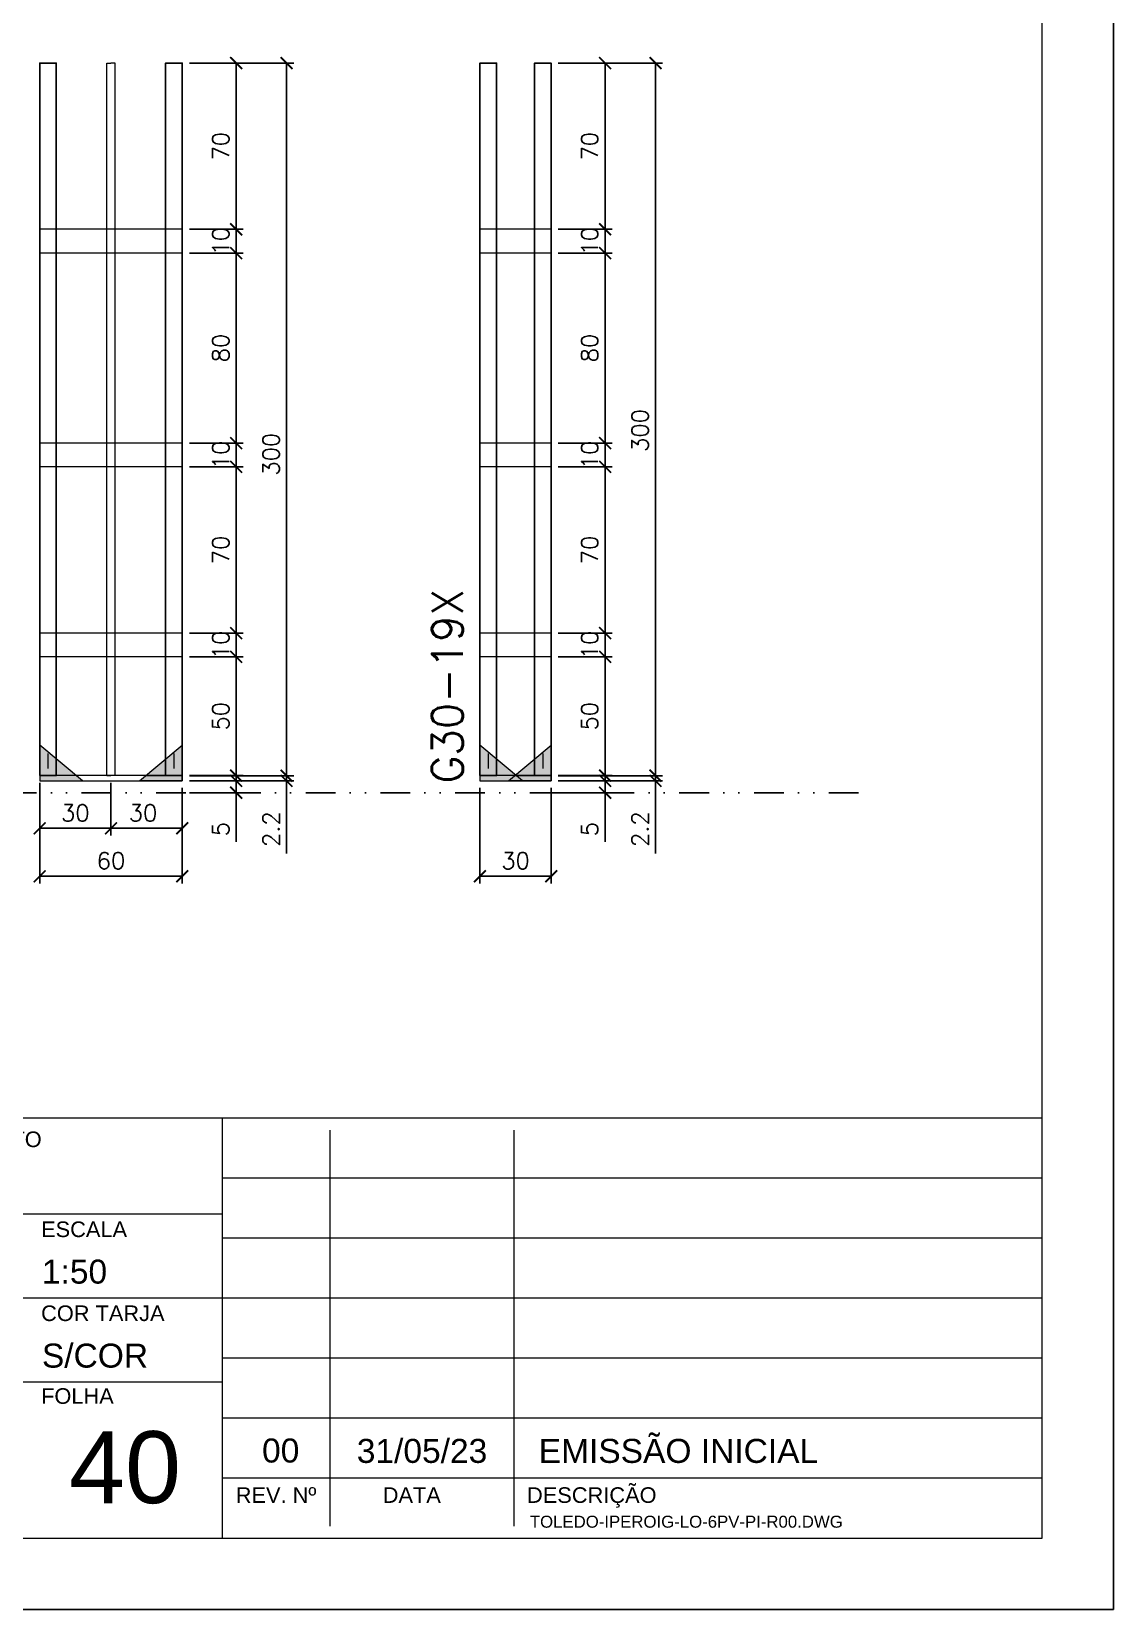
# Model space of a CAD drawing. Extents: x -23436 to 4767, y -4131 to 9755.
# Drawn here: x -19647 to -19191, y -2818 to -2153 of the extents above; entities that cross this region are included whole.
import ezdxf
from ezdxf.enums import TextEntityAlignment as Align

# ---------------------------------------------------------------- set-up
doc = ezdxf.new("R2010")
doc.units = 0
doc.header["$PDMODE"] = 2
doc.header["$PDSIZE"] = 10
doc.linetypes.add('DIVIDE2', pattern=[0.625, 0.25, -0.125, 0, -0.125, 0, -0.125])
doc.linetypes.add('HIDDEN', pattern=[9.525, 6.35, -3.175])
doc.layers.get('0').update_dxf_attribs({"lineweight": 13})
doc.layers.get('Defpoints').update_dxf_attribs({"lineweight": 13})
for name, color, linetype in [('Cota', 4, 'Continuous'), ('MB Logo', 254, 'Continuous'), ('Nível', 160, 'Continuous'), ('Sarr 7x7', 104, 'Continuous')]:
    doc.layers.add(name, color=color, linetype=linetype)
for name, color, linetype, lineweight in [('FOLHA MB', 7, 'Continuous', 13), ('Madeira', 100, 'Continuous', 13), ('N° FOLHA', 5, 'Continuous', 13), ('Sarr 2.2x7', 40, 'Continuous', 9), ('sarrafo', 93, 'Continuous', 13), ('Texto Seção', 7, 'Continuous', 15)]:
    doc.layers.add(name, color=color, linetype=linetype, lineweight=lineweight)
doc.layers.add('Laje_Perimetro', color=7, linetype='Continuous', plot=False)
doc.styles.add('MB_C01', font='arial.ttf', dxfattribs={"height": 1.3})
doc.styles.add('MB_C02', font='arial.ttf', dxfattribs={"height": 2})
doc.styles.add('MB_C04', font='arial.ttf', dxfattribs={"height": 6})
doc.styles.add('REGUA-120', font='ROMANS.shx', dxfattribs={"height": 15})
doc.styles.add('ROMANS', font='romans.shx')
doc.dimstyles.new('Cota Paínel', dxfattribs={"dimtxt": 7, "dimasz": 5, "dimexe": 3, "dimexo": 3, "dimgap": 3, "dimtad": 1, "dimdec": 1, "dimzin": 12, "dimdsep": 46, "dimtxsty": 'ROMANS', "dimblk": 'ARCHTICK', "dimcen": 0, "dimclrd": 4, "dimclre": 4, "dimclrt": 1, "dimadec": 1, "dimazin": 3, "dimtfac": 1, "dimtdec": 1, "dimtmove": 0, "dimatfit": 3, "dimldrblk": 'OBLIQUE', "dimfxl": 0, "dimtolj": 1, "dimtzin": 12, "dimarcsym": 0})
doc.dimstyles.new('PAINEL', dxfattribs={"dimtxt": 7, "dimasz": 5, "dimexe": 3, "dimexo": 3, "dimgap": 3, "dimtad": 1, "dimdec": 1, "dimzin": 12, "dimdsep": 46, "dimtxsty": 'ROMANS', "dimblk": 'ARCHTICK', "dimcen": 0, "dimclrd": 4, "dimclre": 4, "dimclrt": 1, "dimadec": 1, "dimazin": 3, "dimtfac": 1, "dimtdec": 1, "dimtmove": 0, "dimatfit": 3, "dimldrblk": 'OBLIQUE', "dimfxl": 0, "dimtolj": 1, "dimtzin": 12, "dimarcsym": 0})

# ---------------------------------------------------------------- blocks, each defined once
blk = doc.blocks.new('A$C169d8357')
at = {"layer": 'FOLHA MB', "color": 1}
for p, q in [((1109.82, 356.72), (70, 356.72)), ((1109.82, 356.72), (1109.82, 179.94)), ((1455.02, 356.72), (1109.82, 356.72)), ((1155.28, 184.99), (1155.28, 351.67)), ((1232.62, 351.67), (1232.62, 184.99)), ((1455.02, 331.47), (1109.82, 331.47)), ((1109.82, 316.32), (948.19, 316.32)), ((1455.02, 306.21), (1109.82, 306.21)), ((1109.82, 280.96), (948.19, 280.96)), ((1455.02, 280.96), (1109.82, 280.96)), ((1455.02, 255.7), (1109.82, 255.7)), ((1109.82, 245.6), (948.19, 245.6)), ((1455.02, 230.45), (1109.82, 230.45)), ((1455.02, 205.19), (1109.82, 205.19))]:
    blk.add_line(p, q, dxfattribs=at)
for points in [[(0, 1199.94), (0, 149.94), (1485.02, 149.94), (1485.02, 1199.94)], [(70, 1169.94), (70, 179.94), (1455.02, 179.94), (1455.02, 1169.94)]]:
    blk.add_lwpolyline(points, close=True, dxfattribs=at)
at = {"layer": 'FOLHA MB', "color": 6, "style": 'MB_C01'}
for s, height, p in [('FASE DO PROJETO', 6.5663, (947.79, 344.6)), ('ESCALA', 6.566, (1033.66, 306.72)), ('COR TARJA', 6.566, (1033.66, 271.36)), ('FOLHA', 6.566, (1033.66, 236.51))]:
    blk.add_text(s, height=height, dxfattribs=at).set_placement(p)
at = {"layer": 'FOLHA MB', "color": 5, "style": 'MB_C02'}
for s, p in [('1:50', (1034, 287.12)), ('S/COR', (1034, 251.76)), ('00', (1126.67, 211.8)), ('31/05/23', (1166.54, 211.64)), ('EMISSÃO INICIAL', (1243.12, 211.64))]:
    blk.add_text(s, height=10.102, dxfattribs=at).set_placement(p)
at = {"layer": 'FOLHA MB', "color": 6, "style": 'MB_C01'}
for s, p in [('REV. Nº', (1132.55, 198.09)), ('DATA', (1189.69, 198.09)), ('DESCRIÇÃO', (1265.45, 198.09))]:
    blk.add_text(s, height=6.566, dxfattribs=at).set_placement(p, align=Align.MIDDLE_CENTER)
at = {"layer": 'FOLHA MB', "insert": (1239.38, 189.41), "char_height": 5.051, "width": 210.8177, "attachment_point": 1, "style": 'MB_C04'}
blk.add_mtext('TOLEDO-IPEROIG-LO-6PV-PI-R00.DWG', dxfattribs=at)
blk = doc.blocks.new('_ArchTick')
at = {"color": 0, "linetype": 'ByBlock', "const_width": 0.15}
blk.add_lwpolyline([(-0.5, -0.5), (0.5, 0.5)], dxfattribs=at)
blk = doc.blocks.new('*D1378')
at = {"layer": 'Cota', "color": 4, "lineweight": -2, "transparency": 16777216}
for p, q in [((-19643.33, -2484.86), (-19643.33, -2512.04)), ((-19583.33, -2484.86), (-19583.33, -2512.04)), ((-19583.33, -2509.04), (-19643.33, -2509.04))]:
    blk.add_line(p, q, dxfattribs=at)
at = {"layer": 'Defpoints', "color": 0, "transparency": 16777216}
for p in [(-19643.33, -2481.86), (-19583.33, -2481.86), (-19643.33, -2509.04)]:
    blk.add_point(p, dxfattribs=at)
at = {"layer": 'Cota', "color": 4, "lineweight": -2, "transparency": 16777216, "xscale": 5, "yscale": 5, "zscale": 5, "rotation": 180}
blk.add_blockref('_ArchTick', (-19643.33, -2509.04), dxfattribs=at)
at = {"layer": 'Cota', "color": 4, "lineweight": -2, "transparency": 16777216, "xscale": 5, "yscale": 5, "zscale": 5}
blk.add_blockref('_ArchTick', (-19583.33, -2509.04), dxfattribs=at)
at = {"layer": 'Cota', "color": 1, "transparency": 16777216, "insert": (-19613.33, -2502.54), "char_height": 7, "attachment_point": 5, "style": 'ROMANS'}
blk.add_mtext('\\A1;60', dxfattribs=at)
blk = doc.blocks.new('_OBLIQUE')
at = {"color": 0, "linetype": 'ByBlock', "lineweight": -2}
for p, q in [((0, 0), (-1, 0)), ((-0.5, -0.5), (0.5, 0.5))]:
    blk.add_line(p, q, dxfattribs=at)
blk = doc.blocks.new('*D1379')
at = {"layer": 'Cota', "color": 4, "lineweight": -2, "transparency": 16777216}
for p, q in [((-19613.33, -2469.66), (-19613.33, -2491.86)), ((-19583.33, -2471.86), (-19583.33, -2491.86)), ((-19613.33, -2488.86), (-19583.33, -2488.86))]:
    blk.add_line(p, q, dxfattribs=at)
at = {"layer": 'Defpoints', "color": 0, "transparency": 16777216}
for p in [(-19613.33, -2466.66), (-19583.33, -2468.86), (-19583.33, -2488.86)]:
    blk.add_point(p, dxfattribs=at)
at = {"layer": 'Cota', "color": 4, "lineweight": -2, "transparency": 16777216, "xscale": 5, "yscale": 5, "zscale": 5, "rotation": 180}
blk.add_blockref('_ArchTick', (-19613.33, -2488.86), dxfattribs=at)
at = {"layer": 'Cota', "color": 4, "lineweight": -2, "transparency": 16777216, "xscale": 5, "yscale": 5, "zscale": 5}
blk.add_blockref('_ArchTick', (-19583.33, -2488.86), dxfattribs=at)
at = {"layer": 'Cota', "color": 1, "transparency": 16777216, "insert": (-19599.83, -2482.36), "char_height": 7, "attachment_point": 5, "style": 'ROMANS'}
blk.add_mtext('\\A1;30', dxfattribs=at)
blk = doc.blocks.new('*D1380')
at = {"layer": 'Cota', "color": 4, "lineweight": -2, "transparency": 16777216}
for p, q in [((-19580.33, -2416.66), (-19557.64, -2416.66)), ((-19560.64, -2466.66), (-19560.64, -2416.66)), ((-19580.33, -2466.66), (-19557.64, -2466.66))]:
    blk.add_line(p, q, dxfattribs=at)
at = {"layer": 'Defpoints', "color": 0, "transparency": 16777216}
for p in [(-19583.33, -2416.66), (-19560.64, -2416.66), (-19583.33, -2466.66)]:
    blk.add_point(p, dxfattribs=at)
at = {"layer": 'Cota', "color": 4, "lineweight": -2, "transparency": 16777216, "xscale": 5, "yscale": 5, "zscale": 5}
for p, rotation in [((-19560.64, -2416.66), 90), ((-19560.64, -2466.66), 270)]:
    blk.add_blockref('_ArchTick', p, dxfattribs=dict(at, rotation=rotation))
at = {"layer": 'Cota', "color": 1, "transparency": 16777216, "insert": (-19567.14, -2441.66), "char_height": 7, "attachment_point": 5, "rotation": 90, "style": 'ROMANS'}
blk.add_mtext('\\A1;50', dxfattribs=at)
blk = doc.blocks.new('*D1381')
at = {"layer": 'Cota', "color": 4, "lineweight": -2, "transparency": 16777216}
for p, q in [((-19643.33, -2469.66), (-19643.33, -2491.86)), ((-19613.33, -2469.66), (-19613.33, -2491.86)), ((-19643.33, -2488.86), (-19613.33, -2488.86))]:
    blk.add_line(p, q, dxfattribs=at)
at = {"layer": 'Defpoints', "color": 0, "transparency": 16777216}
for p in [(-19643.33, -2466.66), (-19613.33, -2466.66), (-19613.33, -2488.86)]:
    blk.add_point(p, dxfattribs=at)
at = {"layer": 'Cota', "color": 4, "lineweight": -2, "transparency": 16777216, "xscale": 5, "yscale": 5, "zscale": 5, "rotation": 180}
blk.add_blockref('_ArchTick', (-19643.33, -2488.86), dxfattribs=at)
at = {"layer": 'Cota', "color": 4, "lineweight": -2, "transparency": 16777216, "xscale": 5, "yscale": 5, "zscale": 5}
blk.add_blockref('_ArchTick', (-19613.33, -2488.86), dxfattribs=at)
at = {"layer": 'Cota', "color": 1, "transparency": 16777216, "insert": (-19628.33, -2482.36), "char_height": 7, "attachment_point": 5, "style": 'ROMANS'}
blk.add_mtext('\\A1;30', dxfattribs=at)
blk = doc.blocks.new('*D1382')
at = {"layer": 'Cota', "color": 4, "lineweight": -2, "transparency": 16777216}
for p, q in [((-19580.33, -2406.66), (-19557.64, -2406.66)), ((-19560.64, -2416.66), (-19560.64, -2406.66)), ((-19580.33, -2416.66), (-19557.64, -2416.66))]:
    blk.add_line(p, q, dxfattribs=at)
at = {"layer": 'Defpoints', "color": 0, "transparency": 16777216}
for p in [(-19583.33, -2406.66), (-19560.64, -2406.66), (-19583.33, -2416.66)]:
    blk.add_point(p, dxfattribs=at)
at = {"layer": 'Cota', "color": 4, "lineweight": -2, "transparency": 16777216, "xscale": 5, "yscale": 5, "zscale": 5}
for p, rotation in [((-19560.64, -2406.66), 90), ((-19560.64, -2416.66), 270)]:
    blk.add_blockref('_ArchTick', p, dxfattribs=dict(at, rotation=rotation))
at = {"layer": 'Cota', "color": 1, "transparency": 16777216, "insert": (-19567.14, -2411.66), "char_height": 7, "attachment_point": 5, "rotation": 90, "style": 'ROMANS'}
blk.add_mtext('\\A1;10', dxfattribs=at)
blk = doc.blocks.new('*D1383')
at = {"layer": 'Cota', "color": 4, "lineweight": -2, "transparency": 16777216}
for p, q in [((-19580.33, -2336.66), (-19557.64, -2336.66)), ((-19560.64, -2406.66), (-19560.64, -2336.66)), ((-19580.33, -2406.66), (-19557.64, -2406.66))]:
    blk.add_line(p, q, dxfattribs=at)
at = {"layer": 'Defpoints', "color": 0, "transparency": 16777216}
for p in [(-19583.33, -2336.66), (-19560.64, -2336.66), (-19583.33, -2406.66)]:
    blk.add_point(p, dxfattribs=at)
at = {"layer": 'Cota', "color": 4, "lineweight": -2, "transparency": 16777216, "xscale": 5, "yscale": 5, "zscale": 5}
for p, rotation in [((-19560.64, -2336.66), 90), ((-19560.64, -2406.66), 270)]:
    blk.add_blockref('_ArchTick', p, dxfattribs=dict(at, rotation=rotation))
at = {"layer": 'Cota', "color": 1, "transparency": 16777216, "insert": (-19567.14, -2371.66), "char_height": 7, "attachment_point": 5, "rotation": 90, "style": 'ROMANS'}
blk.add_mtext('\\A1;70', dxfattribs=at)
blk = doc.blocks.new('*D1384')
at = {"layer": 'Cota', "color": 4, "lineweight": -2, "transparency": 16777216}
for p, q in [((-19580.33, -2326.66), (-19557.64, -2326.66)), ((-19560.64, -2336.66), (-19560.64, -2326.66)), ((-19580.33, -2336.66), (-19557.64, -2336.66))]:
    blk.add_line(p, q, dxfattribs=at)
at = {"layer": 'Defpoints', "color": 0, "transparency": 16777216}
for p in [(-19583.33, -2326.66), (-19560.64, -2326.66), (-19583.33, -2336.66)]:
    blk.add_point(p, dxfattribs=at)
at = {"layer": 'Cota', "color": 4, "lineweight": -2, "transparency": 16777216, "xscale": 5, "yscale": 5, "zscale": 5}
for p, rotation in [((-19560.64, -2326.66), 90), ((-19560.64, -2336.66), 270)]:
    blk.add_blockref('_ArchTick', p, dxfattribs=dict(at, rotation=rotation))
at = {"layer": 'Cota', "color": 1, "transparency": 16777216, "insert": (-19567.14, -2331.66), "char_height": 7, "attachment_point": 5, "rotation": 90, "style": 'ROMANS'}
blk.add_mtext('\\A1;10', dxfattribs=at)
blk = doc.blocks.new('*D1385')
at = {"layer": 'Cota', "color": 4, "lineweight": -2, "transparency": 16777216}
for p, q in [((-19580.33, -2246.66), (-19557.64, -2246.66)), ((-19560.64, -2326.66), (-19560.64, -2246.66)), ((-19580.33, -2326.66), (-19557.64, -2326.66))]:
    blk.add_line(p, q, dxfattribs=at)
at = {"layer": 'Defpoints', "color": 0, "transparency": 16777216}
for p in [(-19583.33, -2246.66), (-19560.64, -2246.66), (-19583.33, -2326.66)]:
    blk.add_point(p, dxfattribs=at)
at = {"layer": 'Cota', "color": 4, "lineweight": -2, "transparency": 16777216, "xscale": 5, "yscale": 5, "zscale": 5}
for p, rotation in [((-19560.64, -2246.66), 90), ((-19560.64, -2326.66), 270)]:
    blk.add_blockref('_ArchTick', p, dxfattribs=dict(at, rotation=rotation))
at = {"layer": 'Cota', "color": 1, "transparency": 16777216, "insert": (-19567.14, -2286.66), "char_height": 7, "attachment_point": 5, "rotation": 90, "style": 'ROMANS'}
blk.add_mtext('\\A1;80', dxfattribs=at)
blk = doc.blocks.new('*D1386')
at = {"layer": 'Cota', "color": 4, "lineweight": -2, "transparency": 16777216}
for p, q in [((-19580.33, -2236.66), (-19557.64, -2236.66)), ((-19560.64, -2246.66), (-19560.64, -2236.66)), ((-19580.33, -2246.66), (-19557.64, -2246.66))]:
    blk.add_line(p, q, dxfattribs=at)
at = {"layer": 'Defpoints', "color": 0, "transparency": 16777216}
for p in [(-19583.33, -2236.66), (-19560.64, -2236.66), (-19583.33, -2246.66)]:
    blk.add_point(p, dxfattribs=at)
at = {"layer": 'Cota', "color": 4, "lineweight": -2, "transparency": 16777216, "xscale": 5, "yscale": 5, "zscale": 5}
for p, rotation in [((-19560.64, -2236.66), 90), ((-19560.64, -2246.66), 270)]:
    blk.add_blockref('_ArchTick', p, dxfattribs=dict(at, rotation=rotation))
at = {"layer": 'Cota', "color": 1, "transparency": 16777216, "insert": (-19567.14, -2241.66), "char_height": 7, "attachment_point": 5, "rotation": 90, "style": 'ROMANS'}
blk.add_mtext('\\A1;10', dxfattribs=at)
blk = doc.blocks.new('*D1387')
at = {"layer": 'Cota', "color": 4, "lineweight": -2, "transparency": 16777216}
for p, q in [((-19580.33, -2166.66), (-19557.64, -2166.66)), ((-19560.64, -2236.66), (-19560.64, -2166.66)), ((-19580.33, -2236.66), (-19557.64, -2236.66))]:
    blk.add_line(p, q, dxfattribs=at)
at = {"layer": 'Defpoints', "color": 0, "transparency": 16777216}
for p in [(-19583.33, -2166.66), (-19560.64, -2166.66), (-19583.33, -2236.66)]:
    blk.add_point(p, dxfattribs=at)
at = {"layer": 'Cota', "color": 4, "lineweight": -2, "transparency": 16777216, "xscale": 5, "yscale": 5, "zscale": 5}
for p, rotation in [((-19560.64, -2166.66), 90), ((-19560.64, -2236.66), 270)]:
    blk.add_blockref('_ArchTick', p, dxfattribs=dict(at, rotation=rotation))
at = {"layer": 'Cota', "color": 1, "transparency": 16777216, "insert": (-19567.14, -2201.66), "char_height": 7, "attachment_point": 5, "rotation": 90, "style": 'ROMANS'}
blk.add_mtext('\\A1;70', dxfattribs=at)
blk = doc.blocks.new('*D1388')
at = {"layer": 'Cota', "color": 4, "lineweight": -2, "transparency": 16777216}
for p, q in [((-19580.33, -2166.66), (-19536.42, -2166.66)), ((-19539.42, -2466.7), (-19539.42, -2166.66)), ((-19580.33, -2466.7), (-19536.42, -2466.7))]:
    blk.add_line(p, q, dxfattribs=at)
at = {"layer": 'Defpoints', "color": 0, "transparency": 16777216}
for p in [(-19583.33, -2166.66), (-19539.42, -2166.66), (-19583.33, -2466.7)]:
    blk.add_point(p, dxfattribs=at)
at = {"layer": 'Cota', "color": 4, "lineweight": -2, "transparency": 16777216, "xscale": 5, "yscale": 5, "zscale": 5}
for p, rotation in [((-19539.42, -2166.66), 90), ((-19539.42, -2466.7), 270)]:
    blk.add_blockref('_ArchTick', p, dxfattribs=dict(at, rotation=rotation))
at = {"layer": 'Cota', "color": 1, "transparency": 16777216, "insert": (-19545.92, -2331.36), "char_height": 7, "attachment_point": 5, "rotation": 90, "style": 'ROMANS'}
blk.add_mtext('\\A1;300', dxfattribs=at)
blk = doc.blocks.new('*D1389')
at = {"layer": 'Cota', "color": 4, "lineweight": -2, "transparency": 16777216}
for p, q in [((-19539.42, -2466.7), (-19539.42, -2461.7)), ((-19580.33, -2466.7), (-19536.42, -2466.7)), ((-19580.33, -2468.86), (-19536.42, -2468.86)), ((-19539.42, -2466.7), (-19539.42, -2468.86)), ((-19539.42, -2468.86), (-19539.42, -2499.53))]:
    blk.add_line(p, q, dxfattribs=at)
at = {"layer": 'Defpoints', "color": 0, "transparency": 16777216}
for p in [(-19583.33, -2466.7), (-19583.33, -2468.86), (-19539.42, -2468.86)]:
    blk.add_point(p, dxfattribs=at)
at = {"layer": 'Cota', "color": 4, "lineweight": -2, "transparency": 16777216, "xscale": 5, "yscale": 5, "zscale": 5}
for p, rotation in [((-19539.42, -2466.7), 270), ((-19539.42, -2468.86), 90)]:
    blk.add_blockref('_ArchTick', p, dxfattribs=dict(at, rotation=rotation))
at = {"layer": 'Cota', "color": 1, "transparency": 16777216, "insert": (-19545.92, -2489.19), "char_height": 7, "attachment_point": 5, "rotation": 90, "style": 'ROMANS'}
blk.add_mtext('\\A1;2.2', dxfattribs=at)
blk = doc.blocks.new('*D1390')
at = {"layer": 'Cota', "color": 4, "lineweight": -2, "transparency": 16777216}
for p, q in [((-19458.04, -2471.86), (-19458.04, -2512.04)), ((-19428.04, -2471.86), (-19428.04, -2512.04)), ((-19428.04, -2509.04), (-19458.04, -2509.04))]:
    blk.add_line(p, q, dxfattribs=at)
at = {"layer": 'Defpoints', "color": 0, "transparency": 16777216}
for p in [(-19458.04, -2468.86), (-19428.04, -2468.86), (-19458.04, -2509.04)]:
    blk.add_point(p, dxfattribs=at)
at = {"layer": 'Cota', "color": 4, "lineweight": -2, "transparency": 16777216, "xscale": 5, "yscale": 5, "zscale": 5, "rotation": 180}
blk.add_blockref('_ArchTick', (-19458.04, -2509.04), dxfattribs=at)
at = {"layer": 'Cota', "color": 4, "lineweight": -2, "transparency": 16777216, "xscale": 5, "yscale": 5, "zscale": 5}
blk.add_blockref('_ArchTick', (-19428.04, -2509.04), dxfattribs=at)
at = {"layer": 'Cota', "color": 1, "transparency": 16777216, "insert": (-19443.04, -2502.54), "char_height": 7, "attachment_point": 5, "style": 'ROMANS'}
blk.add_mtext('\\A1;30', dxfattribs=at)
blk = doc.blocks.new('*D1391')
at = {"layer": 'Cota', "color": 4, "lineweight": -2, "transparency": 16777216}
for p, q in [((-19425.04, -2416.66), (-19402.34, -2416.66)), ((-19405.34, -2466.66), (-19405.34, -2416.66)), ((-19425.04, -2466.66), (-19402.34, -2466.66))]:
    blk.add_line(p, q, dxfattribs=at)
at = {"layer": 'Defpoints', "color": 0, "transparency": 16777216}
for p in [(-19428.04, -2416.66), (-19405.34, -2416.66), (-19428.04, -2466.66)]:
    blk.add_point(p, dxfattribs=at)
at = {"layer": 'Cota', "color": 4, "lineweight": -2, "transparency": 16777216, "xscale": 5, "yscale": 5, "zscale": 5}
for p, rotation in [((-19405.34, -2416.66), 90), ((-19405.34, -2466.66), 270)]:
    blk.add_blockref('_ArchTick', p, dxfattribs=dict(at, rotation=rotation))
at = {"layer": 'Cota', "color": 1, "transparency": 16777216, "insert": (-19411.84, -2441.66), "char_height": 7, "attachment_point": 5, "rotation": 90, "style": 'ROMANS'}
blk.add_mtext('\\A1;50', dxfattribs=at)
blk = doc.blocks.new('*D1392')
at = {"layer": 'Cota', "color": 4, "lineweight": -2, "transparency": 16777216}
for p, q in [((-19425.04, -2406.66), (-19402.34, -2406.66)), ((-19405.34, -2416.66), (-19405.34, -2406.66)), ((-19425.04, -2416.66), (-19402.34, -2416.66))]:
    blk.add_line(p, q, dxfattribs=at)
at = {"layer": 'Defpoints', "color": 0, "transparency": 16777216}
for p in [(-19428.04, -2406.66), (-19405.34, -2406.66), (-19428.04, -2416.66)]:
    blk.add_point(p, dxfattribs=at)
at = {"layer": 'Cota', "color": 4, "lineweight": -2, "transparency": 16777216, "xscale": 5, "yscale": 5, "zscale": 5}
for p, rotation in [((-19405.34, -2406.66), 90), ((-19405.34, -2416.66), 270)]:
    blk.add_blockref('_ArchTick', p, dxfattribs=dict(at, rotation=rotation))
at = {"layer": 'Cota', "color": 1, "transparency": 16777216, "insert": (-19411.84, -2411.66), "char_height": 7, "attachment_point": 5, "rotation": 90, "style": 'ROMANS'}
blk.add_mtext('\\A1;10', dxfattribs=at)
blk = doc.blocks.new('*D1393')
at = {"layer": 'Cota', "color": 4, "lineweight": -2, "transparency": 16777216}
for p, q in [((-19425.04, -2336.66), (-19402.34, -2336.66)), ((-19405.34, -2406.66), (-19405.34, -2336.66)), ((-19425.04, -2406.66), (-19402.34, -2406.66))]:
    blk.add_line(p, q, dxfattribs=at)
at = {"layer": 'Defpoints', "color": 0, "transparency": 16777216}
for p in [(-19428.04, -2336.66), (-19405.34, -2336.66), (-19428.04, -2406.66)]:
    blk.add_point(p, dxfattribs=at)
at = {"layer": 'Cota', "color": 4, "lineweight": -2, "transparency": 16777216, "xscale": 5, "yscale": 5, "zscale": 5}
for p, rotation in [((-19405.34, -2336.66), 90), ((-19405.34, -2406.66), 270)]:
    blk.add_blockref('_ArchTick', p, dxfattribs=dict(at, rotation=rotation))
at = {"layer": 'Cota', "color": 1, "transparency": 16777216, "insert": (-19411.84, -2371.66), "char_height": 7, "attachment_point": 5, "rotation": 90, "style": 'ROMANS'}
blk.add_mtext('\\A1;70', dxfattribs=at)
blk = doc.blocks.new('*D1394')
at = {"layer": 'Cota', "color": 4, "lineweight": -2, "transparency": 16777216}
for p, q in [((-19425.04, -2326.66), (-19402.34, -2326.66)), ((-19405.34, -2336.66), (-19405.34, -2326.66)), ((-19425.04, -2336.66), (-19402.34, -2336.66))]:
    blk.add_line(p, q, dxfattribs=at)
at = {"layer": 'Defpoints', "color": 0, "transparency": 16777216}
for p in [(-19428.04, -2326.66), (-19405.34, -2326.66), (-19428.04, -2336.66)]:
    blk.add_point(p, dxfattribs=at)
at = {"layer": 'Cota', "color": 4, "lineweight": -2, "transparency": 16777216, "xscale": 5, "yscale": 5, "zscale": 5}
for p, rotation in [((-19405.34, -2326.66), 90), ((-19405.34, -2336.66), 270)]:
    blk.add_blockref('_ArchTick', p, dxfattribs=dict(at, rotation=rotation))
at = {"layer": 'Cota', "color": 1, "transparency": 16777216, "insert": (-19411.84, -2331.66), "char_height": 7, "attachment_point": 5, "rotation": 90, "style": 'ROMANS'}
blk.add_mtext('\\A1;10', dxfattribs=at)
blk = doc.blocks.new('*D1395')
at = {"layer": 'Cota', "color": 4, "lineweight": -2, "transparency": 16777216}
for p, q in [((-19425.04, -2246.66), (-19402.34, -2246.66)), ((-19405.34, -2326.66), (-19405.34, -2246.66)), ((-19425.04, -2326.66), (-19402.34, -2326.66))]:
    blk.add_line(p, q, dxfattribs=at)
at = {"layer": 'Defpoints', "color": 0, "transparency": 16777216}
for p in [(-19428.04, -2246.66), (-19405.34, -2246.66), (-19428.04, -2326.66)]:
    blk.add_point(p, dxfattribs=at)
at = {"layer": 'Cota', "color": 4, "lineweight": -2, "transparency": 16777216, "xscale": 5, "yscale": 5, "zscale": 5}
for p, rotation in [((-19405.34, -2246.66), 90), ((-19405.34, -2326.66), 270)]:
    blk.add_blockref('_ArchTick', p, dxfattribs=dict(at, rotation=rotation))
at = {"layer": 'Cota', "color": 1, "transparency": 16777216, "insert": (-19411.84, -2286.66), "char_height": 7, "attachment_point": 5, "rotation": 90, "style": 'ROMANS'}
blk.add_mtext('\\A1;80', dxfattribs=at)
blk = doc.blocks.new('*D1396')
at = {"layer": 'Cota', "color": 4, "lineweight": -2, "transparency": 16777216}
for p, q in [((-19425.04, -2236.66), (-19402.34, -2236.66)), ((-19405.34, -2246.66), (-19405.34, -2236.66)), ((-19425.04, -2246.66), (-19402.34, -2246.66))]:
    blk.add_line(p, q, dxfattribs=at)
at = {"layer": 'Defpoints', "color": 0, "transparency": 16777216}
for p in [(-19428.04, -2236.66), (-19405.34, -2236.66), (-19428.04, -2246.66)]:
    blk.add_point(p, dxfattribs=at)
at = {"layer": 'Cota', "color": 4, "lineweight": -2, "transparency": 16777216, "xscale": 5, "yscale": 5, "zscale": 5}
for p, rotation in [((-19405.34, -2236.66), 90), ((-19405.34, -2246.66), 270)]:
    blk.add_blockref('_ArchTick', p, dxfattribs=dict(at, rotation=rotation))
at = {"layer": 'Cota', "color": 1, "transparency": 16777216, "insert": (-19411.84, -2241.66), "char_height": 7, "attachment_point": 5, "rotation": 90, "style": 'ROMANS'}
blk.add_mtext('\\A1;10', dxfattribs=at)
blk = doc.blocks.new('*D1397')
at = {"layer": 'Cota', "color": 4, "lineweight": -2, "transparency": 16777216}
for p, q in [((-19425.04, -2166.66), (-19402.34, -2166.66)), ((-19405.34, -2236.66), (-19405.34, -2166.66)), ((-19425.04, -2236.66), (-19402.34, -2236.66))]:
    blk.add_line(p, q, dxfattribs=at)
at = {"layer": 'Defpoints', "color": 0, "transparency": 16777216}
for p in [(-19428.04, -2166.66), (-19405.34, -2166.66), (-19428.04, -2236.66)]:
    blk.add_point(p, dxfattribs=at)
at = {"layer": 'Cota', "color": 4, "lineweight": -2, "transparency": 16777216, "xscale": 5, "yscale": 5, "zscale": 5}
for p, rotation in [((-19405.34, -2166.66), 90), ((-19405.34, -2236.66), 270)]:
    blk.add_blockref('_ArchTick', p, dxfattribs=dict(at, rotation=rotation))
at = {"layer": 'Cota', "color": 1, "transparency": 16777216, "insert": (-19411.84, -2201.66), "char_height": 7, "attachment_point": 5, "rotation": 90, "style": 'ROMANS'}
blk.add_mtext('\\A1;70', dxfattribs=at)
blk = doc.blocks.new('*D1398')
at = {"layer": 'Cota', "color": 4, "lineweight": -2, "transparency": 16777216}
for p, q in [((-19425.04, -2166.66), (-19381.13, -2166.66)), ((-19384.13, -2466.7), (-19384.13, -2166.66)), ((-19425.04, -2466.7), (-19381.13, -2466.7))]:
    blk.add_line(p, q, dxfattribs=at)
at = {"layer": 'Defpoints', "color": 0, "transparency": 16777216}
for p in [(-19428.04, -2166.66), (-19384.13, -2166.66), (-19428.04, -2466.7)]:
    blk.add_point(p, dxfattribs=at)
at = {"layer": 'Cota', "color": 4, "lineweight": -2, "transparency": 16777216, "xscale": 5, "yscale": 5, "zscale": 5}
for p, rotation in [((-19384.13, -2166.66), 90), ((-19384.13, -2466.7), 270)]:
    blk.add_blockref('_ArchTick', p, dxfattribs=dict(at, rotation=rotation))
at = {"layer": 'Cota', "color": 1, "transparency": 16777216, "insert": (-19390.63, -2321.36), "char_height": 7, "attachment_point": 5, "rotation": 90, "style": 'ROMANS'}
blk.add_mtext('\\A1;300', dxfattribs=at)
blk = doc.blocks.new('*D1399')
at = {"layer": 'Cota', "color": 4, "lineweight": -2, "transparency": 16777216}
for p, q in [((-19384.13, -2466.7), (-19384.13, -2461.7)), ((-19425.04, -2466.7), (-19381.13, -2466.7)), ((-19425.04, -2468.86), (-19381.13, -2468.86)), ((-19384.13, -2466.7), (-19384.13, -2468.86)), ((-19384.13, -2468.86), (-19384.13, -2499.53))]:
    blk.add_line(p, q, dxfattribs=at)
at = {"layer": 'Defpoints', "color": 0, "transparency": 16777216}
for p in [(-19428.04, -2466.7), (-19428.04, -2468.86), (-19384.13, -2468.86)]:
    blk.add_point(p, dxfattribs=at)
at = {"layer": 'Cota', "color": 4, "lineweight": -2, "transparency": 16777216, "xscale": 5, "yscale": 5, "zscale": 5}
for p, rotation in [((-19384.13, -2466.7), 270), ((-19384.13, -2468.86), 90)]:
    blk.add_blockref('_ArchTick', p, dxfattribs=dict(at, rotation=rotation))
at = {"layer": 'Cota', "color": 1, "transparency": 16777216, "insert": (-19390.63, -2489.19), "char_height": 7, "attachment_point": 5, "rotation": 90, "style": 'ROMANS'}
blk.add_mtext('\\A1;2.2', dxfattribs=at)
blk = doc.blocks.new('*D1402')
at = {"layer": 'Cota', "color": 4, "lineweight": -2, "transparency": 16777216}
for p, q in [((-19560.64, -2468.86), (-19560.64, -2463.86)), ((-19580.33, -2468.86), (-19557.64, -2468.86)), ((-19560.64, -2468.86), (-19560.64, -2473.86)), ((-19580.33, -2473.86), (-19557.64, -2473.86)), ((-19560.64, -2473.86), (-19560.64, -2494.53))]:
    blk.add_line(p, q, dxfattribs=at)
at = {"layer": 'Defpoints', "color": 0, "transparency": 16777216}
for p in [(-19583.33, -2468.86), (-19583.33, -2473.86), (-19560.64, -2473.86)]:
    blk.add_point(p, dxfattribs=at)
at = {"layer": 'Cota', "color": 4, "lineweight": -2, "transparency": 16777216, "xscale": 5, "yscale": 5, "zscale": 5}
for p, rotation in [((-19560.64, -2468.86), 270), ((-19560.64, -2473.86), 90)]:
    blk.add_blockref('_ArchTick', p, dxfattribs=dict(at, rotation=rotation))
at = {"layer": 'Cota', "color": 1, "transparency": 16777216, "insert": (-19567.14, -2489.19), "char_height": 7, "attachment_point": 5, "rotation": 90, "style": 'ROMANS'}
blk.add_mtext('\\A1;5', dxfattribs=at)
blk = doc.blocks.new('*D1403')
at = {"layer": 'Cota', "color": 4, "lineweight": -2, "transparency": 16777216}
for p, q in [((-19405.34, -2468.86), (-19405.34, -2463.86)), ((-19425.04, -2468.86), (-19402.34, -2468.86)), ((-19405.34, -2468.86), (-19405.34, -2473.86)), ((-19425.04, -2473.86), (-19402.34, -2473.86)), ((-19405.34, -2473.86), (-19405.34, -2494.53))]:
    blk.add_line(p, q, dxfattribs=at)
at = {"layer": 'Defpoints', "color": 0, "transparency": 16777216}
for p in [(-19428.04, -2468.86), (-19428.04, -2473.86), (-19405.34, -2473.86)]:
    blk.add_point(p, dxfattribs=at)
at = {"layer": 'Cota', "color": 4, "lineweight": -2, "transparency": 16777216, "xscale": 5, "yscale": 5, "zscale": 5}
for p, rotation in [((-19405.34, -2468.86), 270), ((-19405.34, -2473.86), 90)]:
    blk.add_blockref('_ArchTick', p, dxfattribs=dict(at, rotation=rotation))
at = {"layer": 'Cota', "color": 1, "transparency": 16777216, "insert": (-19411.84, -2489.19), "char_height": 7, "attachment_point": 5, "rotation": 90, "style": 'ROMANS'}
blk.add_mtext('\\A1;5', dxfattribs=at)

msp = doc.modelspace()

# ---------------------------------------------------------------- hatches: boundary and pattern name
at = {"layer": 'Madeira'}
h = msp.add_hatch(color=252, dxfattribs=at)
h.dxf.hatch_style = 2
h.paths.add_polyline_path([(-19643.335, -2453.86), (-19643.335, -2468.86), (-19625.335, -2468.86)])
h = msp.add_hatch(color=252, dxfattribs=at)
h.dxf.hatch_style = 2
h.paths.add_polyline_path([(-19583.335, -2453.86), (-19583.335, -2468.86), (-19601.335, -2468.86)])
h = msp.add_hatch(color=252, dxfattribs=at)
h.dxf.hatch_style = 2
h.paths.add_polyline_path([(-19458.043, -2453.86), (-19458.043, -2468.86), (-19440.043, -2468.86)])
h = msp.add_hatch(color=252, dxfattribs=at)
h.dxf.hatch_style = 2
h.paths.add_polyline_path([(-19428.043, -2453.86), (-19428.043, -2468.86), (-19446.043, -2468.86)])

# ---------------------------------------------------------------- linework, layer by layer
at = {"layer": 'Laje_Perimetro'}
msp.add_lwpolyline([(-19191.377, -1767.741), (-20676.397, -1767.741), (-20676.397, -2817.741), (-19191.377, -2817.741)], close=True, dxfattribs=at)
at = {"layer": 'Madeira', "color": 0}
for p, q in [((-19583.335, -2236.66), (-19643.334, -2236.66)), ((-19643.334, -2236.66), (-19643.334, -2241.66)), ((-19583.335, -2236.66), (-19583.335, -2241.66)), ((-19428.043, -2236.66), (-19458.043, -2236.66)), ((-19458.043, -2236.66), (-19458.043, -2241.66)), ((-19428.043, -2236.66), (-19428.043, -2241.66)), ((-19643.334, -2246.66), (-19643.334, -2241.66)), ((-19583.335, -2246.66), (-19583.335, -2241.66)), ((-19458.043, -2246.66), (-19458.043, -2241.66)), ((-19428.043, -2246.66), (-19428.043, -2241.66)), ((-19583.335, -2246.66), (-19643.334, -2246.66)), ((-19428.043, -2246.66), (-19458.043, -2246.66)), ((-19583.335, -2326.66), (-19643.334, -2326.66)), ((-19643.334, -2326.66), (-19643.334, -2331.66)), ((-19643.334, -2336.66), (-19643.334, -2331.66)), ((-19583.335, -2326.66), (-19583.335, -2331.66)), ((-19583.335, -2336.66), (-19583.335, -2331.66)), ((-19428.043, -2326.66), (-19458.043, -2326.66)), ((-19458.043, -2326.66), (-19458.043, -2331.66)), ((-19458.043, -2336.66), (-19458.043, -2331.66)), ((-19428.043, -2326.66), (-19428.043, -2331.66)), ((-19428.043, -2336.66), (-19428.043, -2331.66)), ((-19583.335, -2336.66), (-19643.334, -2336.66)), ((-19428.043, -2336.66), (-19458.043, -2336.66)), ((-19583.335, -2406.66), (-19643.334, -2406.66)), ((-19643.334, -2406.66), (-19643.334, -2411.66)), ((-19583.335, -2406.66), (-19583.335, -2411.66)), ((-19428.043, -2406.66), (-19458.043, -2406.66)), ((-19458.043, -2406.66), (-19458.043, -2411.66)), ((-19428.043, -2406.66), (-19428.043, -2411.66)), ((-19643.334, -2416.66), (-19643.334, -2411.66)), ((-19583.335, -2416.66), (-19643.334, -2416.66)), ((-19583.335, -2416.66), (-19583.335, -2411.66)), ((-19458.043, -2416.66), (-19458.043, -2411.66)), ((-19428.043, -2416.66), (-19458.043, -2416.66)), ((-19428.043, -2416.66), (-19428.043, -2411.66))]:
    msp.add_line(p, q, dxfattribs=at)
at = {"layer": 'Madeira', "color": 1, "linetype": 'HIDDEN'}
for p, q in [((-19639.835, -2457.36), (-19639.835, -2466.66)), ((-19639.835, -2457.36), (-19639.835, -2466.66)), ((-19586.835, -2457.36), (-19586.835, -2466.66)), ((-19586.835, -2457.36), (-19586.835, -2466.66)), ((-19454.543, -2457.36), (-19454.543, -2466.66)), ((-19454.543, -2457.36), (-19454.543, -2466.66)), ((-19431.543, -2457.36), (-19431.543, -2466.66)), ((-19431.543, -2457.36), (-19431.543, -2466.66)), ((-19636.335, -2460.86), (-19636.335, -2466.66)), ((-19451.043, -2460.86), (-19451.043, -2466.66)), ((-19633.501, -2466.66), (-19643.335, -2466.66)), ((-19633.501, -2466.66), (-19643.335, -2466.66)), ((-19627.535, -2466.66), (-19643.335, -2466.66)), ((-19599.135, -2466.66), (-19583.335, -2466.66)), ((-19593.168, -2466.66), (-19583.335, -2466.66)), ((-19593.168, -2466.66), (-19583.335, -2466.66)), ((-19448.21, -2466.66), (-19458.043, -2466.66)), ((-19448.21, -2466.66), (-19458.043, -2466.66)), ((-19442.243, -2466.66), (-19458.043, -2466.66)), ((-19443.843, -2466.66), (-19428.043, -2466.66)), ((-19437.876, -2466.66), (-19428.043, -2466.66)), ((-19437.876, -2466.66), (-19428.043, -2466.66))]:
    msp.add_line(p, q, dxfattribs=at)
at = {"layer": 'Madeira'}
for p, q in [((-19643.335, -2466.66), (-19643.335, -2468.86)), ((-19643.335, -2466.66), (-19643.335, -2468.86)), ((-19643.335, -2466.66), (-19643.335, -2468.86)), ((-19458.043, -2466.66), (-19458.043, -2468.86)), ((-19458.043, -2466.66), (-19458.043, -2468.86)), ((-19458.043, -2466.66), (-19458.043, -2468.86))]:
    msp.add_line(p, q, dxfattribs=at)
at = {"layer": 'Madeira', "color": 0}
for points in [[(-19643.335, -2453.86), (-19643.335, -2468.86), (-19625.335, -2468.86), (-19643.335, -2453.86)], [(-19583.335, -2453.86), (-19583.335, -2468.86), (-19601.335, -2468.86), (-19583.335, -2453.86)], [(-19458.043, -2453.86), (-19458.043, -2468.86), (-19440.043, -2468.86), (-19458.043, -2453.86)], [(-19428.043, -2453.86), (-19428.043, -2468.86), (-19446.043, -2468.86), (-19428.043, -2453.86)]]:
    msp.add_lwpolyline(points, dxfattribs=at)
at = {"layer": 'Nível', "linetype": 'DIVIDE2', "ltscale": 50}
msp.add_line((-20474.847, -2473.86), (-19296.576, -2473.86), dxfattribs=at)
at = {"layer": 'Sarr 2.2x7'}
for points in [[(-19583.335, -2466.66), (-19643.335, -2466.66), (-19643.335, -2468.86), (-19583.335, -2468.86)], [(-19428.043, -2466.66), (-19458.043, -2466.66), (-19458.043, -2468.86), (-19428.043, -2468.86)]]:
    msp.add_lwpolyline(points, close=True, dxfattribs=at)
at = {"layer": 'Sarr 7x7', "color": 30, "true_color": 0xf26722}
for points in [[(-19643.334, -2466.66), (-19636.334, -2466.66), (-19636.334, -2166.66), (-19643.334, -2166.66)], [(-19590.335, -2466.66), (-19583.335, -2466.66), (-19583.334, -2166.66), (-19590.334, -2166.66)], [(-19458.043, -2466.66), (-19451.043, -2466.66), (-19451.042, -2166.66), (-19458.042, -2166.66)], [(-19435.043, -2466.66), (-19428.043, -2466.66), (-19428.042, -2166.66), (-19435.042, -2166.66)]]:
    msp.add_lwpolyline(points, close=True, dxfattribs=at)
at = {"layer": 'sarrafo'}
for p, q in [((-19615.085, -2466.66), (-19615.084, -2166.66)), ((-19615.084, -2166.66), (-19613.334, -2166.66)), ((-19611.584, -2166.66), (-19613.334, -2166.66)), ((-19611.585, -2466.66), (-19611.584, -2166.66)), ((-19615.085, -2466.66), (-19613.335, -2466.66)), ((-19611.585, -2466.66), (-19613.335, -2466.66))]:
    msp.add_line(p, q, dxfattribs=at)

# ---------------------------------------------------------------- block references
at = {"layer": 'MB Logo'}
msp.add_blockref('A$C169d8357', (-20676.397, -2967.679), dxfattribs=at)

# ---------------------------------------------------------------- texts
at = {"layer": 'N° FOLHA', "color": 5, "style": 'MB_C04'}
msp.add_text('40', height=30.3061, dxfattribs=at).set_placement((-19630.93, -2772.997))
at = {"layer": 'Texto Seção', "style": 'REGUA-120'}
msp.add_text('G30-19X', height=13, rotation=90, dxfattribs=at).set_placement((-19465.23, -2469.974))

# ---------------------------------------------------------------- dimensions: what is measured, and where the dimension line sits
at = {"layer": 'Cota'}
for base, p1, p2, angle, picture, middle in [((-19560.636, -2166.66), (-19583.335, -2236.66), (-19583.334, -2166.66), 90, '*D1387', (-19567.136, -2201.66)), ((-19405.345, -2166.66), (-19428.043, -2236.66), (-19428.042, -2166.66), 90, '*D1397', (-19411.845, -2201.66)), ((-19560.636, -2246.66), (-19583.335, -2326.66), (-19583.335, -2246.66), 90, '*D1385', (-19567.136, -2286.66)), ((-19405.345, -2246.66), (-19428.043, -2326.66), (-19428.043, -2246.66), 90, '*D1395', (-19411.845, -2286.66)), ((-19560.636, -2336.66), (-19583.335, -2406.66), (-19583.335, -2336.66), 90, '*D1383', (-19567.136, -2371.66)), ((-19405.345, -2336.66), (-19428.043, -2406.66), (-19428.043, -2336.66), 90, '*D1393', (-19411.845, -2371.66)), ((-19560.636, -2416.66), (-19583.335, -2466.66), (-19583.335, -2416.66), 90, '*D1380', (-19567.136, -2441.66)), ((-19405.345, -2416.66), (-19428.043, -2466.66), (-19428.043, -2416.66), 90, '*D1391', (-19411.845, -2441.66)), ((-19539.42, -2468.86), (-19583.335, -2466.697), (-19583.335, -2468.86), 90, '*D1389', (-19545.92, -2489.193)), ((-19384.128, -2468.86), (-19428.043, -2466.697), (-19428.043, -2468.86), 90, '*D1399', (-19390.628, -2489.193)), ((-19458.043, -2509.037), (-19428.043, -2468.86), (-19458.043, -2468.86), 180, '*D1390', (-19443.043, -2502.537)), ((-19643.334, -2509.037), (-19583.335, -2481.86), (-19643.334, -2481.86), 180, '*D1378', (-19613.334, -2502.537))]:
    dim = msp.add_linear_dim(base=base, p1=p1, p2=p2, angle=angle, dimstyle='Cota Paínel', dxfattribs=at)
    dim.commit()
    dim.dimension.update_dxf_attribs({"geometry": picture, "text_midpoint": middle})
for base, p1, p2, picture, middle in [((-19539.419, -2166.66), (-19583.335, -2466.697), (-19583.334, -2166.66), '*D1388', (-19539.419, -2331.36)), ((-19384.128, -2166.66), (-19428.043, -2466.697), (-19428.042, -2166.66), '*D1398', (-19384.128, -2321.36)), ((-19560.636, -2236.66), (-19583.335, -2246.66), (-19583.335, -2236.66), '*D1386', (-19560.636, -2241.66)), ((-19405.345, -2236.66), (-19428.043, -2246.66), (-19428.043, -2236.66), '*D1396', (-19405.345, -2241.66)), ((-19560.636, -2326.66), (-19583.335, -2336.66), (-19583.335, -2326.66), '*D1384', (-19560.636, -2331.66)), ((-19405.345, -2326.66), (-19428.043, -2336.66), (-19428.043, -2326.66), '*D1394', (-19405.345, -2331.66)), ((-19560.636, -2406.66), (-19583.335, -2416.66), (-19583.335, -2406.66), '*D1382', (-19560.636, -2411.66)), ((-19405.345, -2406.66), (-19428.043, -2416.66), (-19428.043, -2406.66), '*D1392', (-19405.345, -2411.66))]:
    dim = msp.add_linear_dim(base=base, p1=p1, p2=p2, angle=90, dimstyle='Cota Paínel', dxfattribs=at)
    dim.commit()
    dim.dimension.update_dxf_attribs({"geometry": picture, "text_midpoint": middle, "dimtype": 160})
at = {"layer": 'Cota', "color": 2}
for base, p1, p2, picture, middle in [((-19560.636, -2473.86), (-19583.335, -2468.86), (-19583.335, -2473.86), '*D1402', (-19567.136, -2489.193)), ((-19405.345, -2473.86), (-19428.043, -2468.86), (-19428.043, -2473.86), '*D1403', (-19411.845, -2489.193))]:
    dim = msp.add_linear_dim(base=base, p1=p1, p2=p2, angle=90, dimstyle='PAINEL', override={"dimarcsym": 2}, dxfattribs=at)
    dim.commit()
    dim.dimension.update_dxf_attribs({"geometry": picture, "text_midpoint": middle})
at = {"layer": 'Cota'}
dim = msp.add_linear_dim(base=(-19613.335, -2488.86), p1=(-19643.335, -2466.66), p2=(-19613.335, -2466.66), dimstyle='Cota Paínel', dxfattribs=at)
dim.commit()
dim.dimension.update_dxf_attribs({"geometry": '*D1381', "text_midpoint": (-19628.335, -2482.36)})
dim = msp.add_linear_dim(base=(-19583.335, -2488.86), p1=(-19613.335, -2466.66), p2=(-19583.335, -2468.86), dimstyle='Cota Paínel', dxfattribs=at)
dim.commit()
dim.dimension.update_dxf_attribs({"geometry": '*D1379', "text_midpoint": (-19599.835, -2488.86), "dimtype": 160})

doc.saveas('drawing.dxf')
